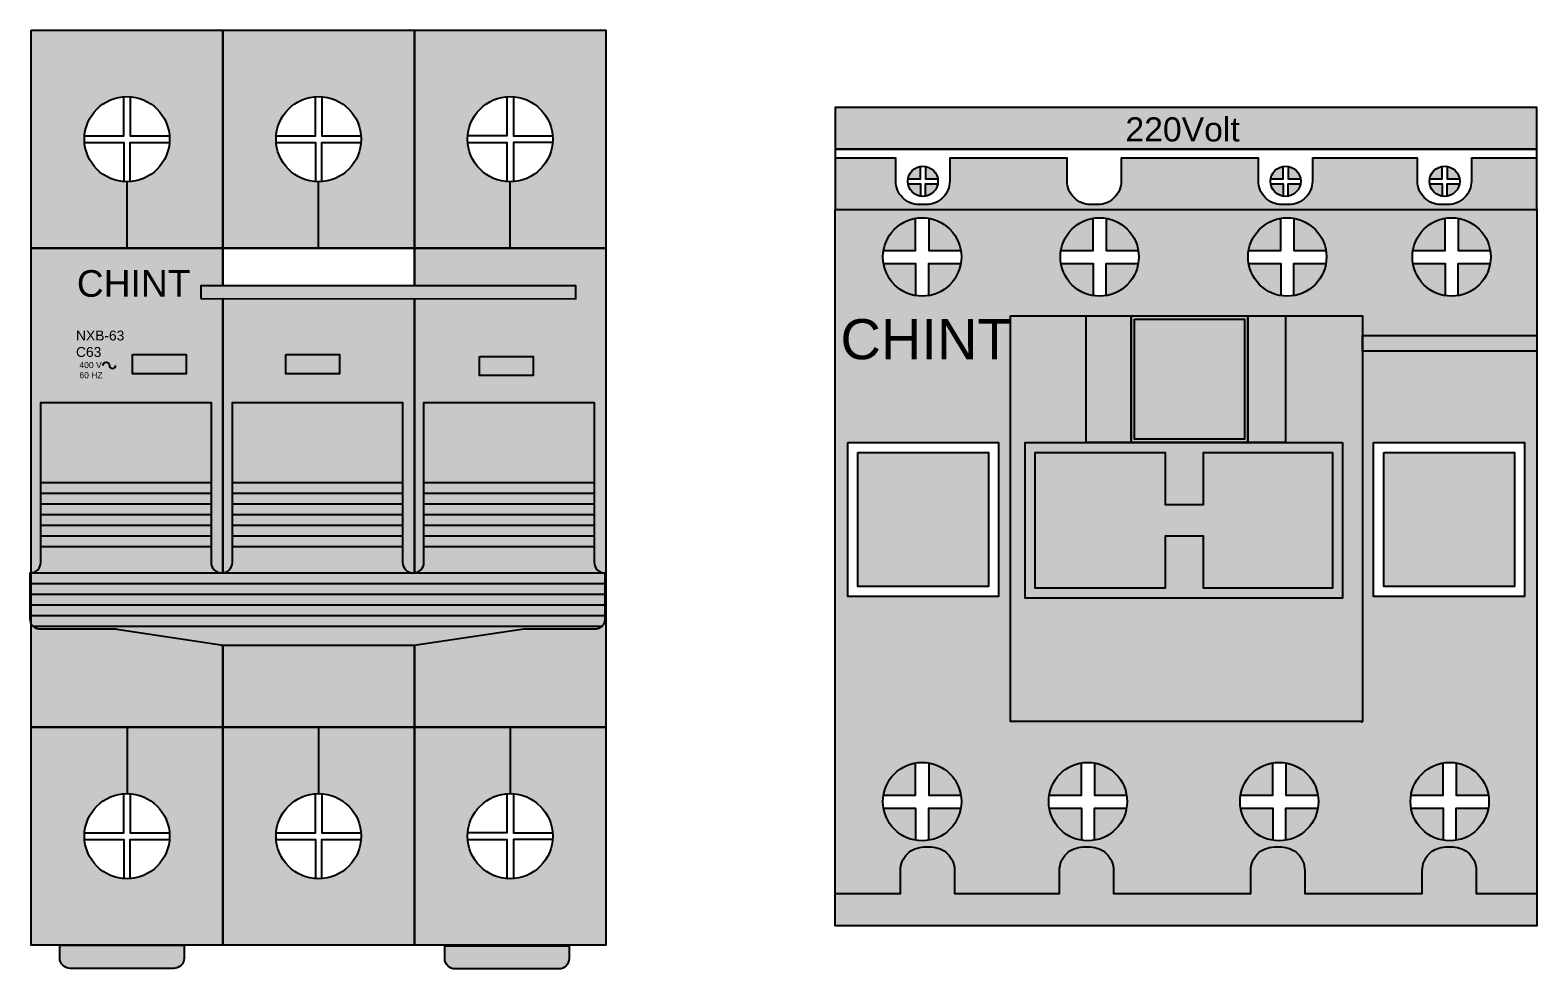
# Model space of a CAD drawing. Header units: millimetres. Extents: x 2499 to 4503, y 2704 to 3691.
# Drawn here: x 3969.4 to 4111, y 2927 to 3015.2 of the extents above; entities that cross this region are included whole.
import ezdxf

# ---------------------------------------------------------------- set-up
doc = ezdxf.new("R2010")
doc.units = ezdxf.units.MM
doc.layers.add('Imágenes', color=250, linetype='Continuous')
doc.styles.get("Standard").update_dxf_attribs({"font": 'arial.ttf'})

# ---------------------------------------------------------------- blocks, each defined once
blk = doc.blocks.new('LLAVE CHINT')
at = {"transparency": 33554681}
h = blk.add_hatch(color=150, dxfattribs=at)
h.dxf.hatch_style = 1
h.paths.add_polyline_path([(24.19, 23.48), (-11.02, 23.48), (-11.02, 22.29), (24.19, 22.28)])
at = {"layer": 'Imágenes', "true_color": 0xffffff, "transparency": 33554681}
h = blk.add_hatch(color=7, dxfattribs=at)
h.dxf.hatch_style = 1
h.paths.add_polyline_path([(-8.97, 47.52), (-26.97, 47.52), (-26.97, 27.02), (-8.97, 27.02)])
h.paths.add_polyline_path([(-13.97, 37.27, -1), (-21.97, 37.27, -1)], flags=16)
h.paths.add_polyline_path([(9.03, 47.52), (-8.97, 47.52), (-8.97, 27.02), (9.03, 27.02)])
h.paths.add_polyline_path([(4.03, 37.27, -1), (-3.97, 37.27, -1)], flags=16)
h.paths.add_polyline_path([(27.03, 47.52), (9.03, 47.52), (9.03, 27.02), (27.03, 27.02)])
h.paths.add_polyline_path([(22.03, 37.27, -1), (14.03, 37.27, -1)], flags=16)
h.paths.add_polyline_path([(-26.97, -17.98), (-26.97, -38.48), (-8.97, -38.48), (-8.97, -17.98)])
h.paths.add_polyline_path([(-13.97, -28.23, -1), (-21.97, -28.23, -1)], flags=16)
h.paths.add_polyline_path([(-8.97, -17.98), (-8.97, -38.48), (9.03, -38.48), (9.03, -17.98)])
h.paths.add_polyline_path([(4.03, -28.23, -1), (-3.97, -28.23, -1)], flags=16)
h.paths.add_polyline_path([(9.03, -17.98), (9.03, -38.48), (27.03, -38.48), (27.03, -17.98)])
h.paths.add_polyline_path([(22.03, -28.23, -1), (14.03, -28.23, -1)], flags=16)
h = blk.add_hatch(color=7, dxfattribs=at)
h.dxf.hatch_style = 1
h.paths.add_polyline_path([(-11.02, 22.29), (-11.02, 23.48), (-8.97, 23.48), (-8.97, 27.02), (-26.97, 27.02), (-26.97, -17.98), (-8.97, -17.98), (9.03, -17.98), (27.03, -17.98), (27.03, 27.02), (9.03, 27.02), (9.03, 23.48), (24.19, 23.48), (24.19, 22.28)])
h.paths.add_polyline_path([(-23.48, 21.06), (-11.56, 21.06), (-11.56, 26.21), (-23.48, 26.21)], flags=24)
at = {"layer": 'Imágenes', "true_color": 0x58ba48, "transparency": 33554681}
h = blk.add_hatch(color=85, dxfattribs=at)
h.dxf.hatch_style = 1
h.paths.add_polyline_path([(-12.4, 17.03), (-17.44, 17.03), (-17.44, 15.23), (-12.4, 15.23)])
h = blk.add_hatch(color=85, dxfattribs=at)
h.dxf.hatch_style = 1
h.paths.add_polyline_path([(2, 17.03), (-3.04, 17.03), (-3.04, 15.23), (2, 15.23)])
h = blk.add_hatch(color=85, dxfattribs=at)
h.dxf.hatch_style = 1
h.paths.add_polyline_path([(20.19, 16.85), (15.15, 16.85), (15.15, 15.05), (20.19, 15.05)])
at = {"layer": 'Imágenes', "transparency": 33554681}
h = blk.add_hatch(color=150, dxfattribs=at)
h.dxf.hatch_style = 1
h.paths.add_polyline_path([(-10.07, 12.52), (-26.07, 12.52), (-26.07, -2.52, -0.414214), (-27.04, -3.48), (-27.07, -3.48), (-27.07, -7.82, 0.414214), (-26.1, -8.78), (-19, -8.78), (-9.14, -10.29, 0.038022), (-9, -10.31), (8.86, -10.31, 0.036128), (9, -10.3), (19.38, -8.78), (25.96, -8.78, 0.414214), (26.93, -7.82), (26.93, -3.48), (26.9, -3.48, -0.414214), (25.93, -2.52), (25.93, 12.52), (9.93, 12.52), (9.93, -2.52, -0.414214), (8.96, -3.48), (8.9, -3.48, -0.414214), (7.93, -2.52), (7.93, 12.52), (-8.07, 12.52), (-8.07, -2.52, -0.414214), (-9.04, -3.48), (-9.1, -3.48, -0.414214), (-10.07, -2.52)])
h = blk.add_hatch(color=150, dxfattribs=at)
h.dxf.hatch_style = 1
h.paths.add_polyline_path([(-12.6, -39.68), (-12.6, -38.48), (-24.29, -38.48), (-24.29, -39.68, 0.414214), (-23.32, -40.65), (-13.57, -40.65, 0.414214)])
h.paths.add_polyline_path([(23.57, -39.73), (23.57, -38.53), (11.89, -38.53), (11.89, -39.73, 0.414214), (12.86, -40.7), (22.6, -40.7, 0.414214)])
at = {"color": 18, "true_color": 0x000000}
for p, q in [((-17.97, 27.02), (-17.97, 33.27)), ((0.03, 27.02), (0.03, 33.27)), ((18.03, 27.02), (18.03, 33.27)), ((-17.97, -17.98), (-17.97, -24.23)), ((0.03, -17.98), (0.03, -24.23)), ((18.03, -17.98), (18.03, -24.23))]:
    blk.add_line(p, q, dxfattribs=at)
for points in [[(-26.97, 47.52), (-8.97, 47.52), (-8.97, 27.02), (-26.97, 27.02)], [(-8.97, 47.52), (9.03, 47.52), (9.03, 27.02), (-8.97, 27.02)], [(9.03, 47.52), (27.03, 47.52), (27.03, 27.02), (9.03, 27.02)], [(-8.97, 23.48), (-8.97, 27.02), (9.03, 27.02), (9.03, 23.48), (9.03, 27.02), (27.03, 27.02), (27.03, -17.98), (9.03, -17.98), (9.03, -10.3), (9.03, -17.98), (-8.97, -17.98), (-8.97, -10.31), (-8.97, -17.98), (-26.97, -17.98), (-26.97, 27.02), (-8.97, 27.02)], [(-8.97, -3.48), (-8.97, 22.29)], [(9.03, -3.48), (9.03, 22.28)], [(-26.97, -17.98), (-8.97, -17.98), (-8.97, -38.48), (-26.97, -38.48)], [(-8.97, -17.98), (9.03, -17.98), (9.03, -38.48), (-8.97, -38.48)], [(9.03, -17.98), (27.03, -17.98), (27.03, -38.48), (9.03, -38.48)]]:
    blk.add_lwpolyline(points, close=True, dxfattribs=at)
for points in [[(-26.97, 47.52), (27.03, 47.52), (27.03, -38.48), (-26.97, -38.48)], [(-26.97, -17.98), (-26.97, 27.02), (27.03, 27.02), (27.03, -17.98)]]:
    blk.add_lwpolyline(points, close=True)
for points in [[(-21.97, 37.57), (-18.27, 37.57), (-18.27, 41.27)], [(-17.67, 41.27), (-17.67, 37.57), (-13.97, 37.57)], [(-3.97, 37.57), (-0.27, 37.57), (-0.27, 41.27)], [(0.33, 41.27), (0.33, 37.57), (4.03, 37.57)], [(17.73, 41.27), (17.73, 37.57), (14.03, 37.57)], [(18.33, 41.27), (18.33, 37.57), (22.03, 37.57)], [(-21.97, 36.97), (-18.27, 36.97), (-18.27, 33.27)], [(-17.67, 33.27), (-17.67, 36.97), (-13.97, 36.97)], [(-3.97, 36.97), (-0.27, 36.97), (-0.27, 33.27)], [(0.33, 33.27), (0.33, 36.97), (4.03, 36.97)], [(14.03, 36.97), (17.73, 36.97), (17.73, 33.27)], [(22.03, 36.97), (18.33, 36.97), (18.33, 33.27)], [(-21.97, -27.93), (-18.27, -27.93), (-18.27, -24.23)], [(-17.67, -24.23), (-17.67, -27.93), (-13.97, -27.93)], [(-3.97, -27.93), (-0.27, -27.93), (-0.27, -24.23)], [(0.33, -24.23), (0.33, -27.93), (4.03, -27.93)], [(17.73, -24.23), (17.73, -27.93), (14.03, -27.93)], [(18.33, -24.23), (18.33, -27.93), (22.03, -27.93)], [(-21.97, -28.53), (-18.27, -28.53), (-18.27, -32.23)], [(-17.67, -32.23), (-17.67, -28.53), (-13.97, -28.53)], [(-3.97, -28.53), (-0.27, -28.53), (-0.27, -32.23)], [(0.33, -32.23), (0.33, -28.53), (4.03, -28.53)], [(14.03, -28.53), (17.73, -28.53), (17.73, -32.23)], [(22.03, -28.53), (18.33, -28.53), (18.33, -32.23)]]:
    blk.add_lwpolyline(points, dxfattribs=at)
at = {"color": 0}
blk.add_lwpolyline([(-11.02, 22.29), (24.19, 22.28), (24.19, 23.48), (-11.02, 23.48)], close=True, dxfattribs=at)
at = {"color": 18, "true_color": 0x000000}
blk.add_lwpolyline([(-26.1, -8.78, -0.414214), (-27.07, -7.82), (-27.07, -3.48), (-27.04, -3.48, 0.414214), (-26.07, -2.52), (-26.07, 12.52), (-10.07, 12.52), (-10.07, -2.52, 0.414214), (-9.1, -3.48), (-9.04, -3.48, 0.414214), (-8.07, -2.52), (-8.07, 12.52), (7.93, 12.52), (7.93, -2.52, 0.414214), (8.9, -3.48), (8.96, -3.48, 0.414214), (9.93, -2.52), (9.93, 12.52), (25.93, 12.52), (25.93, -2.52, 0.414214), (26.9, -3.48), (26.93, -3.48), (26.93, -7.82, -0.414214), (25.96, -8.78), (19.45, -8.78, 0.036128), (19.31, -8.79), (9, -10.3, -0.036128), (8.86, -10.31), (-9, -10.31, -0.038022), (-9.14, -10.29), (-18.93, -8.8, 0.038022), (-19.07, -8.78), (-26.1, -8.78)], format="xyb", dxfattribs=at)
for centre in [(-17.97, 37.27), (0.03, 37.27), (18.03, 37.27), (-17.97, -28.23), (0.03, -28.23), (18.03, -28.23)]:
    blk.add_circle(centre, 4, dxfattribs=at)
at = {"layer": 'Imágenes'}
for p, q in [((-26, 5), (-10, 5)), ((-8, 5), (8, 5)), ((10, 5), (26, 5)), ((-26, 4), (-10, 4)), ((-26, 3), (-10, 3)), ((-8, 4), (8, 4)), ((-8, 3), (8, 3)), ((10, 4), (26, 4)), ((10, 3), (26, 3)), ((-26, 2), (-10, 2)), ((-8, 2), (8, 2)), ((10, 2), (26, 2)), ((-26, 1), (-10, 1)), ((-26, 0), (-10, 0)), ((-8, 1), (8, 1)), ((-8, 0), (8, 0)), ((10, 1), (26, 1)), ((10, 0), (26, 0)), ((-26, -1), (-10, -1)), ((-8, -1), (8, -1)), ((10, -1), (26, -1)), ((-26.97, -3.48), (26.97, -3.48)), ((-26.97, -4.48), (26.97, -4.48)), ((-26.97, -5.48), (26.97, -5.48)), ((-26.97, -6.48), (26.97, -6.48)), ((-26.97, -7.48), (26.97, -7.48)), ((-26.73, -8.48), (26.73, -8.48))]:
    blk.add_line(p, q, dxfattribs=at)
at = {"layer": 'Imágenes', "color": 18, "true_color": 0x000000}
for points in [[(-17.44, 17.03), (-12.4, 17.03), (-12.4, 15.23), (-17.44, 15.23)], [(-3.04, 17.03), (2, 17.03), (2, 15.23), (-3.04, 15.23)], [(15.15, 16.85), (20.19, 16.85), (20.19, 15.05), (15.15, 15.05)]]:
    blk.add_lwpolyline(points, close=True, dxfattribs=at)
blk.add_lwpolyline([(-20.22, 16.01, -1), (-19.63, 16.01, 1), (-19.04, 16.01)], format="xyb", dxfattribs=at)
for points in [[(-24.29, -38.48), (-12.6, -38.48), (-12.6, -39.68, -0.414214), (-13.57, -40.65), (-23.32, -40.65, -0.414214), (-24.29, -39.68)], [(11.89, -38.53), (23.57, -38.53), (23.57, -39.73, -0.414214), (22.6, -40.7), (12.86, -40.7, -0.414214), (11.89, -39.73)]]:
    blk.add_lwpolyline(points, format="xyb", close=True, dxfattribs=at)
at = {"color": 0, "insert": (-22.68, 24.96), "char_height": 2.5, "attachment_point": 1}
blk.add_mtext_dynamic_manual_height_columns('{\\C143;\\c14659450;CHINT}', width=6.2977, gutter_width=12.5, heights=[0], dxfattribs=at)
at = {"layer": 'Imágenes', "attachment_point": 1}
for s, width, gutter_width, insert, char_height in [('NXB-63\\PC63', 0.5549, 4.64, (-22.76, 19.28), 0.928), ('400 V \\P60 HZ', 3.8148, 2.87, (-22.44, 16.33), 0.573)]:
    blk.add_mtext_dynamic_manual_height_columns(s, width=width, gutter_width=gutter_width, heights=[0], dxfattribs=dict(at, insert=insert, char_height=char_height))

msp = doc.modelspace()

# ---------------------------------------------------------------- hatches: boundary and pattern name
at = {"transparency": 33554681}
h = msp.add_hatch(color=150, dxfattribs=at)
h.dxf.hatch_style = 1
h.paths.add_polyline_path([(4110.974, 3007.917), (4045.038, 3007.917), (4045.038, 3004.022), (4110.974, 3004.022)])
at = {"true_color": 0xffffff, "transparency": 33554681}
h = msp.add_hatch(color=7, dxfattribs=at)
h.dxf.hatch_style = 1
h.paths.add_polyline_path([(4050.738, 3003.174), (4045.038, 3003.174), (4045.038, 2998.346), (4110.981, 2998.346), (4110.981, 3003.174), (4104.829, 3003.174), (4104.829, 3001.013, -0.4142136), (4102.627, 2998.811), (4101.961, 2998.811, -0.4142136), (4099.759, 3001.013), (4099.759, 3003.174), (4089.887, 3003.174), (4089.887, 3001.013, -0.4142136), (4087.685, 2998.811), (4087.019, 2998.811, -0.4142136), (4084.817, 3001.013), (4084.817, 3003.174), (4071.923, 3003.174), (4071.923, 3001.013, -0.4142136), (4069.721, 2998.811), (4069.054, 2998.811, -0.4142136), (4066.852, 3001.013), (4066.852, 3003.174), (4055.809, 3003.174), (4055.809, 3001.013, -0.4142136), (4053.607, 2998.811), (4052.94, 2998.811, -0.4142136), (4050.738, 3001.013)])
h = msp.add_hatch(color=7, dxfattribs=at)
h.dxf.hatch_style = 1
h.paths.add_polyline_path([(4053.838, 2946.337), (4053.838, 2943.318), (4056.857, 2943.318, 0.3191977)])
h.paths.add_polyline_path([(4052.61, 2946.337, 0.3191977), (4049.592, 2943.318), (4052.61, 2943.318)])
h.paths.add_polyline_path([(4052.61, 2942.09), (4049.592, 2942.09, 0.3191977), (4052.61, 2939.071)])
h.paths.add_polyline_path([(4056.857, 2942.09), (4053.838, 2942.09), (4053.838, 2939.071, 0.3191977)])
h.paths.add_polyline_path([(4068.182, 2946.337, 0.3191977), (4065.164, 2943.318), (4068.182, 2943.318)])
h.paths.add_polyline_path([(4069.41, 2946.337), (4069.41, 2943.318), (4072.429, 2943.318, 0.3191977)])
h.paths.add_polyline_path([(4072.429, 2942.09), (4069.41, 2942.09), (4069.41, 2939.071, 0.3191977)])
h.paths.add_polyline_path([(4068.182, 2942.09), (4065.164, 2942.09, 0.3191977), (4068.182, 2939.071)])
h.paths.add_polyline_path([(4087.386, 2946.337), (4087.386, 2943.318), (4090.404, 2943.318, 0.3191977)])
h.paths.add_polyline_path([(4086.157, 2946.337, 0.3191977), (4083.139, 2943.318), (4086.157, 2943.318)])
h.paths.add_polyline_path([(4086.157, 2942.09), (4083.139, 2942.09, 0.3191977), (4086.157, 2939.071)])
h.paths.add_polyline_path([(4090.404, 2942.09), (4087.386, 2942.09), (4087.386, 2939.071, 0.3191977)])
h.paths.add_polyline_path([(4102.181, 2946.337, 0.3191977), (4099.162, 2943.318), (4102.181, 2943.318)])
h.paths.add_polyline_path([(4102.181, 2942.09), (4099.162, 2942.09, 0.3191977), (4102.181, 2939.071)])
h.paths.add_polyline_path([(4106.427, 2942.09), (4103.409, 2942.09), (4103.409, 2939.071, 0.3191977)])
h.paths.add_polyline_path([(4103.409, 2946.337), (4103.409, 2943.318), (4106.427, 2943.318, 0.3191977)])
h.paths.add_polyline_path([(4070.508, 2997.515), (4070.508, 2994.496), (4073.527, 2994.496, 0.3191977)])
h.paths.add_polyline_path([(4069.28, 2997.515, 0.3191977), (4066.262, 2994.496), (4069.28, 2994.496)])
h.paths.add_polyline_path([(4069.28, 2993.268), (4066.262, 2993.268, 0.3191977), (4069.28, 2990.249)])
h.paths.add_polyline_path([(4073.527, 2993.268), (4070.508, 2993.268), (4070.508, 2990.249, 0.3191977)])
h.paths.add_polyline_path([(4053.838, 2997.515), (4053.838, 2994.496), (4056.857, 2994.496, 0.3191977)])
h.paths.add_polyline_path([(4052.61, 2997.515, 0.3191977), (4049.592, 2994.496), (4052.61, 2994.496)])
h.paths.add_polyline_path([(4052.61, 2993.268), (4049.592, 2993.268, 0.3191977), (4052.61, 2990.249)])
h.paths.add_polyline_path([(4056.857, 2993.268), (4053.838, 2993.268), (4053.838, 2990.249, 0.3191977)])
h.paths.add_polyline_path([(4086.918, 2997.515, 0.3191977), (4083.9, 2994.496), (4086.918, 2994.496)])
h.paths.add_polyline_path([(4086.918, 2993.268), (4083.9, 2993.268, 0.3191977), (4086.918, 2990.249)])
h.paths.add_polyline_path([(4091.165, 2993.268), (4088.146, 2993.268), (4088.146, 2990.249, 0.3191977)])
h.paths.add_polyline_path([(4088.146, 2997.515), (4088.146, 2994.496), (4091.165, 2994.496, 0.3191977)])
h.paths.add_polyline_path([(4102.35, 2997.515, 0.3191977), (4099.332, 2994.496), (4102.35, 2994.496)])
h.paths.add_polyline_path([(4103.578, 2997.515), (4103.578, 2994.496), (4106.597, 2994.496, 0.3191977)])
h.paths.add_polyline_path([(4106.597, 2993.268), (4103.578, 2993.268), (4103.578, 2990.249, 0.3191977)])
h.paths.add_polyline_path([(4102.35, 2993.268), (4099.332, 2993.268, 0.3191977), (4102.35, 2990.249)])
h.paths.add_polyline_path([(4103.711, 3000.756), (4102.547, 3000.756), (4102.547, 2999.592, 0.3191977)])
h.paths.add_polyline_path([(4102.547, 3002.392), (4102.547, 3001.229), (4103.711, 3001.229, 0.3191977)])
h.paths.add_polyline_path([(4102.074, 3002.392, 0.3191977), (4100.91, 3001.229), (4102.074, 3001.229)])
h.paths.add_polyline_path([(4102.074, 3000.756), (4100.91, 3000.756, 0.3191977), (4102.074, 2999.592)])
h.paths.add_polyline_path([(4088.769, 3000.756), (4087.605, 3000.756), (4087.605, 2999.592, 0.3191977)])
h.paths.add_polyline_path([(4087.605, 3002.392), (4087.605, 3001.229), (4088.769, 3001.229, 0.3191977)])
h.paths.add_polyline_path([(4087.132, 3002.392, 0.3191977), (4085.968, 3001.229), (4087.132, 3001.229)])
h.paths.add_polyline_path([(4087.132, 3000.756), (4085.968, 3000.756, 0.3191977), (4087.132, 2999.592)])
h.paths.add_polyline_path([(4053.053, 3002.392, 0.3191977), (4051.89, 3001.229), (4053.053, 3001.229)])
h.paths.add_polyline_path([(4053.527, 3002.392), (4053.527, 3001.229), (4054.69, 3001.229, 0.3191977)])
h.paths.add_polyline_path([(4054.69, 3000.756), (4053.527, 3000.756), (4053.527, 2999.592, 0.3191977)])
h.paths.add_polyline_path([(4053.053, 3000.756), (4051.89, 3000.756, 0.3191977), (4053.053, 2999.592)])
at = {"true_color": 0x000000, "transparency": 33554681}
h = msp.add_hatch(color=18, dxfattribs=at)
h.dxf.hatch_style = 1
h.paths.add_polyline_path([(4061.535, 2988.336), (4061.513, 2988.336), (4061.535, 2988.36), (4061.535, 2988.336), (4094.589, 2988.336), (4094.589, 2986.503), (4110.981, 2986.503), (4110.981, 2988.336), (4110.981, 2998.346), (4045.038, 2998.346), (4045.038, 2934.072), (4051.19, 2934.072), (4051.19, 2936.233, -0.4142136), (4053.392, 2938.435), (4054.059, 2938.435, -0.4142136), (4056.261, 2936.233), (4056.261, 2934.072), (4066.132, 2934.072), (4066.132, 2936.233, -0.4142136), (4068.334, 2938.435), (4069.001, 2938.435, -0.4142136), (4071.203, 2936.233), (4071.203, 2934.072), (4084.097, 2934.072), (4084.097, 2936.233, -0.4142136), (4086.299, 2938.435), (4086.965, 2938.435, -0.4142136), (4089.167, 2936.233), (4089.167, 2934.072), (4100.211, 2934.072), (4100.211, 2936.233, -0.4142136), (4102.413, 2938.435), (4103.079, 2938.435, -0.4142136), (4105.281, 2936.233), (4105.281, 2934.072), (4110.981, 2934.072), (4110.981, 2985.036), (4094.589, 2985.036), (4094.589, 2950.233), (4061.535, 2950.233)])
h.paths.add_polyline_path([(4060.405, 2976.443), (4060.405, 2961.971), (4046.225, 2961.971), (4046.225, 2976.443)], flags=16)
h.paths.add_polyline_path([(4059.458, 2975.496), (4059.458, 2962.918), (4047.172, 2962.918), (4047.172, 2975.496)], flags=0)
h.paths.add_polyline_path([(4049.54, 2993.882, -1), (4056.909, 2993.882, -1)], flags=16)
h.paths.add_polyline_path([(4066.21, 2993.882, -1), (4073.578, 2993.882, -1)], flags=16)
h.paths.add_polyline_path([(4056.909, 2942.704, -1), (4049.54, 2942.704, -1)], flags=16)
h.paths.add_polyline_path([(4083.848, 2993.882, -1), (4091.216, 2993.882, -1)], flags=16)
h.paths.add_polyline_path([(4072.481, 2942.704, -1), (4065.112, 2942.704, -1)], flags=16)
h.paths.add_polyline_path([(4095.646, 2976.443), (4109.826, 2976.443), (4109.826, 2961.971), (4095.646, 2961.971)], flags=16)
h.paths.add_polyline_path([(4096.592, 2975.496), (4108.879, 2975.496), (4108.879, 2962.918), (4096.592, 2962.918)], flags=0)
h.paths.add_polyline_path([(4090.456, 2942.704, -1), (4083.087, 2942.704, -1)], flags=16)
h.paths.add_polyline_path([(4099.28, 2993.882, -1), (4106.648, 2993.882, -1)], flags=16)
h.paths.add_polyline_path([(4106.479, 2942.704, -1), (4099.111, 2942.704, -1)], flags=16)
h.paths.add_polyline_path([(4044.344, 2982.146), (4062.311, 2982.146), (4062.311, 2989.911), (4044.344, 2989.911)], flags=9)
at = {"true_color": 0x000000}
h = msp.add_hatch(color=18, dxfattribs=at)
h.dxf.hatch_style = 1
h.paths.add_polyline_path([(4061.535, 2988.336), (4094.589, 2988.336), (4094.589, 2950.233), (4061.535, 2950.233)])
h = msp.add_hatch(color=150)
h.dxf.hatch_style = 1
h.paths.add_polyline_path([(4094.589, 2986.503), (4110.981, 2986.503), (4110.981, 2985.036), (4094.589, 2985.036)])
h = msp.add_hatch(color=150)
h.dxf.hatch_style = 1
h.paths.add_polyline_path([(4047.172, 2975.496), (4059.458, 2975.496), (4059.458, 2962.918), (4047.172, 2962.918)])
h.paths.add_polyline_path([(4096.592, 2975.496), (4108.879, 2975.496), (4108.879, 2962.918), (4096.592, 2962.918)])
h = msp.add_hatch(color=150)
h.dxf.hatch_style = 1
h.paths.add_polyline_path([(4091.774, 2975.505), (4091.774, 2962.766), (4079.663, 2962.766), (4079.663, 2967.651), (4076.054, 2967.651), (4076.054, 2962.766), (4063.836, 2962.766), (4063.836, 2975.505), (4076.054, 2975.505), (4076.054, 2970.62), (4079.663, 2970.62), (4079.663, 2975.505)])
at = {"true_color": 0xffffff, "transparency": 33554681}
h = msp.add_hatch(color=7, dxfattribs=at)
h.dxf.hatch_style = 1
h.paths.add_polyline_path([(4110.981, 2934.072), (4105.281, 2934.072), (4105.281, 2936.233, 0.4142136), (4103.079, 2938.435), (4102.413, 2938.435, 0.4142136), (4100.211, 2936.233), (4100.211, 2934.072), (4089.167, 2934.072), (4089.167, 2936.233, 0.4142136), (4086.965, 2938.435), (4086.299, 2938.435, 0.4142136), (4084.097, 2936.233), (4084.097, 2934.072), (4071.203, 2934.072), (4071.203, 2936.233, 0.4142136), (4069.001, 2938.435), (4068.334, 2938.435, 0.4142136), (4066.132, 2936.233), (4066.132, 2934.072), (4056.261, 2934.072), (4056.261, 2936.233, 0.4142136), (4054.059, 2938.435), (4053.392, 2938.435, 0.4142136), (4051.19, 2936.233), (4051.19, 2934.072), (4045.038, 2934.072), (4045.038, 2931.013), (4110.981, 2931.013)])

# ---------------------------------------------------------------- linework, layer by layer
msp.add_line((4094.495, 2988.348), (4094.589, 2988.239))
at = {"color": 0}
for points in [[(4045.038, 3004.022), (4110.974, 3004.022), (4110.974, 3007.917), (4045.038, 3007.917)], [(4045.038, 2998.346), (4110.981, 2998.346), (4110.981, 3004.022), (4045.038, 3004.022)]]:
    msp.add_lwpolyline(points, close=True, dxfattribs=at)
msp.add_lwpolyline([(4110.981, 3003.174), (4104.829, 3003.174), (4104.829, 3001.013, -0.4142136), (4102.627, 2998.811), (4101.961, 2998.811, -0.4142136), (4099.759, 3001.013), (4099.759, 3003.174), (4089.887, 3003.174), (4089.887, 3001.013, -0.4142136), (4087.685, 2998.811), (4087.019, 2998.811, -0.4142136), (4084.817, 3001.013), (4084.817, 3003.174), (4071.923, 3003.174), (4071.923, 3001.013, -0.4142136), (4069.721, 2998.811), (4069.054, 2998.811, -0.4142136), (4066.852, 3001.013), (4066.852, 3003.174), (4055.809, 3003.174), (4055.809, 3001.013, -0.4142136), (4053.607, 2998.811), (4052.94, 2998.811, -0.4142136), (4050.738, 3001.013), (4050.738, 3003.174), (4045.038, 3003.174)], format="xyb")
for points in [[(4051.89, 3001.229), (4053.053, 3001.229), (4053.053, 3002.392)], [(4053.527, 3002.392), (4053.527, 3001.229), (4054.69, 3001.229)], [(4085.968, 3001.229), (4087.132, 3001.229), (4087.132, 3002.392)], [(4087.605, 3002.392), (4087.605, 3001.229), (4088.769, 3001.229)], [(4100.91, 3001.229), (4102.074, 3001.229), (4102.074, 3002.392)], [(4102.547, 3002.392), (4102.547, 3001.229), (4103.711, 3001.229)], [(4051.89, 3000.756), (4053.053, 3000.756), (4053.053, 2999.592)], [(4053.527, 2999.592), (4053.527, 3000.756), (4054.69, 3000.756)], [(4085.968, 3000.756), (4087.132, 3000.756), (4087.132, 2999.592)], [(4087.605, 2999.592), (4087.605, 3000.756), (4088.769, 3000.756)], [(4100.91, 3000.756), (4102.074, 3000.756), (4102.074, 2999.592)], [(4102.547, 2999.592), (4102.547, 3000.756), (4103.711, 3000.756)], [(4061.524, 2988.348), (4061.513, 2988.336), (4094.589, 2988.336)], [(4110.981, 2988.336), (4110.981, 2950.233)], [(4076.054, 2976.451), (4079.663, 2976.451)], [(4079.663, 2961.82), (4076.054, 2961.82)], [(4094.495, 2950.125), (4094.589, 2950.233), (4061.535, 2950.233)]]:
    msp.add_lwpolyline(points)
for points in [[(4045.038, 2998.346), (4110.981, 2998.346), (4110.981, 2931.013), (4045.038, 2931.013)], [(4061.535, 2988.336), (4094.589, 2988.336), (4094.589, 2950.233), (4061.535, 2950.233)], [(4068.63, 2988.336), (4072.857, 2988.336), (4072.857, 2976.451), (4068.63, 2976.451)], [(4072.857, 2988.336), (4083.822, 2988.336), (4083.822, 2976.451), (4072.857, 2976.451)], [(4073.172, 2988.021), (4083.507, 2988.021), (4083.507, 2976.766), (4073.172, 2976.766)], [(4083.822, 2988.336), (4087.363, 2988.336), (4087.363, 2976.451), (4083.822, 2976.451)], [(4094.589, 2986.503), (4110.981, 2986.503), (4110.981, 2985.036), (4094.589, 2985.036)], [(4046.225, 2976.443), (4060.405, 2976.443), (4060.405, 2961.971), (4046.225, 2961.971)], [(4092.721, 2976.451), (4092.721, 2961.82), (4062.89, 2961.82), (4062.89, 2976.451)], [(4095.646, 2976.443), (4109.826, 2976.443), (4109.826, 2961.971), (4095.646, 2961.971)], [(4047.172, 2975.496), (4059.458, 2975.496), (4059.458, 2962.918), (4047.172, 2962.918)], [(4091.774, 2975.505), (4091.774, 2962.766), (4079.663, 2962.766), (4079.663, 2967.651), (4076.054, 2967.651), (4076.054, 2962.766), (4063.836, 2962.766), (4063.836, 2975.505), (4076.054, 2975.505), (4076.054, 2970.62), (4079.663, 2970.62), (4079.663, 2975.505)], [(4096.592, 2975.496), (4108.879, 2975.496), (4108.879, 2962.918), (4096.592, 2962.918)]]:
    msp.add_lwpolyline(points, close=True)
at = {"color": 18, "true_color": 0x000000}
for points in [[(4049.592, 2994.496), (4052.61, 2994.496), (4052.61, 2997.515)], [(4053.838, 2997.515), (4053.838, 2994.496), (4056.857, 2994.496)], [(4066.262, 2994.496), (4069.28, 2994.496), (4069.28, 2997.515)], [(4070.508, 2997.515), (4070.508, 2994.496), (4073.527, 2994.496)], [(4083.9, 2994.496), (4086.918, 2994.496), (4086.918, 2997.515)], [(4088.146, 2997.515), (4088.146, 2994.496), (4091.165, 2994.496)], [(4099.332, 2994.496), (4102.35, 2994.496), (4102.35, 2997.515)], [(4103.578, 2997.515), (4103.578, 2994.496), (4106.597, 2994.496)], [(4049.592, 2993.268), (4052.61, 2993.268), (4052.61, 2990.249)], [(4053.838, 2990.249), (4053.838, 2993.268), (4056.857, 2993.268)], [(4066.262, 2993.268), (4069.28, 2993.268), (4069.28, 2990.249)], [(4070.508, 2990.249), (4070.508, 2993.268), (4073.527, 2993.268)], [(4083.9, 2993.268), (4086.918, 2993.268), (4086.918, 2990.249)], [(4088.146, 2990.249), (4088.146, 2993.268), (4091.165, 2993.268)], [(4099.332, 2993.268), (4102.35, 2993.268), (4102.35, 2990.249)], [(4103.578, 2990.249), (4103.578, 2993.268), (4106.597, 2993.268)], [(4049.592, 2943.318), (4052.61, 2943.318), (4052.61, 2946.337)], [(4053.838, 2946.337), (4053.838, 2943.318), (4056.857, 2943.318)], [(4065.164, 2943.318), (4068.182, 2943.318), (4068.182, 2946.337)], [(4069.41, 2946.337), (4069.41, 2943.318), (4072.429, 2943.318)], [(4083.139, 2943.318), (4086.157, 2943.318), (4086.157, 2946.337)], [(4087.386, 2946.337), (4087.386, 2943.318), (4090.404, 2943.318)], [(4099.162, 2943.318), (4102.181, 2943.318), (4102.181, 2946.337)], [(4103.409, 2946.337), (4103.409, 2943.318), (4106.427, 2943.318)], [(4049.592, 2942.09), (4052.61, 2942.09), (4052.61, 2939.071)], [(4053.838, 2939.071), (4053.838, 2942.09), (4056.857, 2942.09)], [(4065.164, 2942.09), (4068.182, 2942.09), (4068.182, 2939.071)], [(4069.41, 2939.071), (4069.41, 2942.09), (4072.429, 2942.09)], [(4083.139, 2942.09), (4086.157, 2942.09), (4086.157, 2939.071)], [(4087.386, 2939.071), (4087.386, 2942.09), (4090.404, 2942.09)], [(4099.162, 2942.09), (4102.181, 2942.09), (4102.181, 2939.071)], [(4103.409, 2939.071), (4103.409, 2942.09), (4106.427, 2942.09)]]:
    msp.add_lwpolyline(points, dxfattribs=at)
msp.add_lwpolyline([(4045.038, 2934.072), (4051.19, 2934.072), (4051.19, 2936.233, -0.4142136), (4053.392, 2938.435), (4054.059, 2938.435, -0.4142136), (4056.261, 2936.233), (4056.261, 2934.072), (4066.132, 2934.072), (4066.132, 2936.233, -0.4142136), (4068.334, 2938.435), (4069.001, 2938.435, -0.4142136), (4071.203, 2936.233), (4071.203, 2934.072), (4084.097, 2934.072), (4084.097, 2936.233, -0.4142136), (4086.299, 2938.435), (4086.965, 2938.435, -0.4142136), (4089.167, 2936.233), (4089.167, 2934.072), (4100.211, 2934.072), (4100.211, 2936.233, -0.4142136), (4102.413, 2938.435), (4103.079, 2938.435, -0.4142136), (4105.281, 2936.233), (4105.281, 2934.072), (4110.981, 2934.072)], format="xyb", dxfattribs=at)
for centre in [(4053.29, 3000.992), (4087.368, 3000.992), (4102.31, 3000.992)]:
    msp.add_circle(centre, 1.42)
for centre in [(4053.224, 2993.882), (4069.894, 2993.882), (4087.532, 2993.882), (4102.964, 2993.882), (4053.224, 2942.704), (4068.796, 2942.704), (4086.772, 2942.704), (4102.795, 2942.704)]:
    msp.add_circle(centre, 3.684, dxfattribs=at)

# ---------------------------------------------------------------- block references
at = {"layer": 'Imágenes'}
msp.add_blockref('LLAVE CHINT', (3996.48, 2967.681), dxfattribs=at)

# ---------------------------------------------------------------- texts
at = {"color": 18, "true_color": 0x000000, "insert": (4072.323, 3007.003), "char_height": 2.26686, "attachment_point": 1}
msp.add_mtext_dynamic_manual_height_columns('{\\C7;220Volt}', width=7.72043, gutter_width=11.334, heights=[0], dxfattribs=at)
at = {"color": 150, "insert": (4045.548, 2988.036), "char_height": 3.7682, "attachment_point": 1}
msp.add_mtext_dynamic_manual_height_columns('CHINT', width=9.25972, gutter_width=18.841, heights=[0], dxfattribs=at)

doc.saveas('drawing.dxf')
